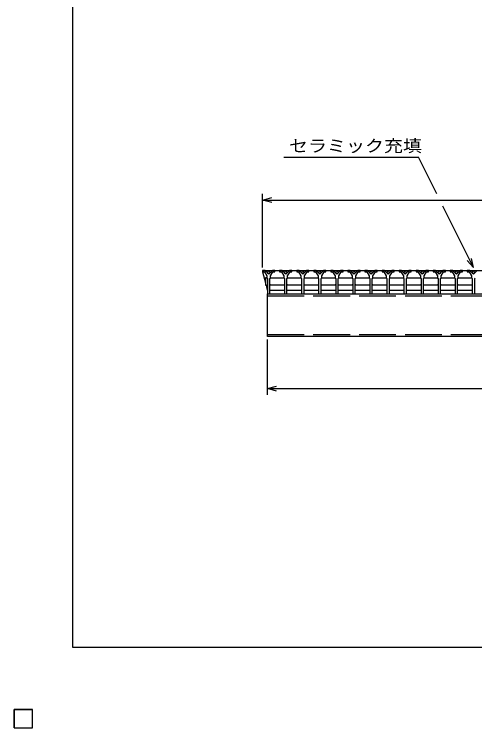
# Model space of a CAD drawing. Units: millimetres, scale not verified. Extents: x -1820 to 1736, y -1282 to 1048.
# Drawn here: x -1820 to -1067, y -1282 to -117 of the extents above; entities that cross this region are included whole.
import ezdxf
from ezdxf.enums import TextEntityAlignment as Align

# ---------------------------------------------------------------- set-up
doc = ezdxf.new("R2010")
doc.units = ezdxf.units.MM
doc.header["$LTSCALE"] = 10
doc.linetypes.add('DASHED', pattern=[7.5, 6, -1.5])
for name, color, linetype, lineweight in [('CADPAC_LAYER_0000', 150, 'Continuous', 25), ('CADPAC_LAYER_0016', 3, 'Continuous', 25), ('CADPAC_LAYER_0022', 2, 'Continuous', 25)]:
    doc.layers.add(name, color=color, linetype=linetype, lineweight=lineweight)
doc.styles.add('ベクトル', font='')
doc.styles.get('ベクトル').set_extended_font_data('ベクトル')

msp = doc.modelspace()

# ---------------------------------------------------------------- linework, layer by layer
at = {"layer": 'CADPAC_LAYER_0000'}
for p, q in [((-1724, -1151.5), (-1724, 1048.5)), ((1736, -1151.5), (-1724, -1151.5))]:
    msp.add_line(p, q, dxfattribs=at)
at = {"layer": 'CADPAC_LAYER_0016'}
for p, q in [((-1414, -535.5), (-1414, -537.5)), ((-1410, -535.5), (-1414, -535.5)), ((-1414, -535.5), (-418, -535.5)), ((-1414, -535.5), (-1414, -537.5)), ((-1404, -541.5), (-1410, -535.5)), ((-1398, -535.5), (-1404, -541.5)), ((-1394, -535.5), (-1398, -535.5)), ((-1394, -537.5), (-1394, -535.5)), ((-1386.1, -535.5), (-1386.1, -537.5)), ((-1382.1, -535.5), (-1386.1, -535.5)), ((-1376.1, -541.5), (-1382.1, -535.5)), ((-1370.1, -535.5), (-1376.1, -541.5)), ((-1366.1, -535.5), (-1370.1, -535.5)), ((-1366.1, -537.5), (-1366.1, -535.5)), ((-1358.2, -535.5), (-1358.2, -537.5)), ((-1354.2, -535.5), (-1358.2, -535.5)), ((-1348.2, -541.5), (-1354.2, -535.5)), ((-1342.2, -535.5), (-1348.2, -541.5)), ((-1338.2, -535.5), (-1342.2, -535.5)), ((-1338.2, -537.5), (-1338.2, -535.5)), ((-1330.3, -535.5), (-1330.3, -537.5)), ((-1326.3, -535.5), (-1330.3, -535.5)), ((-1320.3, -541.5), (-1326.3, -535.5)), ((-1314.3, -535.5), (-1320.3, -541.5)), ((-1310.3, -535.5), (-1314.3, -535.5)), ((-1310.3, -537.5), (-1310.3, -535.5)), ((-1302.4, -535.5), (-1302.4, -537.5)), ((-1298.4, -535.5), (-1302.4, -535.5)), ((-1292.4, -541.5), (-1298.4, -535.5)), ((-1286.4, -535.5), (-1292.4, -541.5)), ((-1282.4, -535.5), (-1286.4, -535.5)), ((-1282.4, -537.5), (-1282.4, -535.5)), ((-1274.5, -535.5), (-1274.5, -537.5)), ((-1270.5, -535.5), (-1274.5, -535.5)), ((-1264.5, -541.5), (-1270.5, -535.5)), ((-1258.5, -535.5), (-1264.5, -541.5)), ((-1254.5, -535.5), (-1258.5, -535.5)), ((-1254.5, -537.5), (-1254.5, -535.5)), ((-1246.6, -535.5), (-1246.6, -537.5)), ((-1242.6, -535.5), (-1246.6, -535.5)), ((-1236.6, -541.5), (-1242.6, -535.5)), ((-1230.6, -535.5), (-1236.6, -541.5)), ((-1226.6, -535.5), (-1230.6, -535.5)), ((-1226.6, -537.5), (-1226.6, -535.5)), ((-1218.7, -535.5), (-1218.7, -537.5)), ((-1214.7, -535.5), (-1218.7, -535.5)), ((-1208.7, -541.5), (-1214.7, -535.5)), ((-1202.7, -535.5), (-1208.7, -541.5)), ((-1198.7, -535.5), (-1202.7, -535.5)), ((-1198.7, -537.5), (-1198.7, -535.5)), ((-1190.8, -535.5), (-1190.8, -537.5)), ((-1186.8, -535.5), (-1190.8, -535.5)), ((-1180.8, -541.5), (-1186.8, -535.5)), ((-1174.8, -535.5), (-1180.8, -541.5)), ((-1170.8, -535.5), (-1174.8, -535.5)), ((-1170.8, -537.5), (-1170.8, -535.5)), ((-1162.9, -535.5), (-1162.9, -537.5)), ((-1158.9, -535.5), (-1162.9, -535.5)), ((-1152.9, -541.5), (-1158.9, -535.5)), ((-1146.9, -535.5), (-1152.9, -541.5)), ((-1142.9, -535.5), (-1146.9, -535.5)), ((-1142.9, -537.5), (-1142.9, -535.5)), ((-1135, -535.5), (-1135, -537.5)), ((-1131, -535.5), (-1135, -535.5)), ((-1125, -541.5), (-1131, -535.5)), ((-1119, -535.5), (-1125, -541.5)), ((-1115, -535.5), (-1119, -535.5)), ((-1115, -537.5), (-1115, -535.5)), ((-1107.1, -535.5), (-1107.1, -537.5)), ((-1103.1, -535.5), (-1107.1, -535.5)), ((-1097.1, -541.5), (-1103.1, -535.5)), ((-1091.1, -535.5), (-1097.1, -541.5)), ((-1087.1, -535.5), (-1091.1, -535.5)), ((-1087.1, -537.5), (-1087.1, -535.5)), ((-1079.2, -535.5), (-1079.2, -537.5)), ((-1075.2, -535.5), (-1079.2, -535.5)), ((-1069.2, -541.5), (-1075.2, -535.5)), ((-1063.2, -535.5), (-1069.2, -541.5)), ((-1414, -537.5), (-1411, -537.5)), ((-1414, -537.5), (-1409.25, -555.89)), ((-1411, -537.5), (-1407, -544.5)), ((-1407.25, -547.5), (-1409.25, -547.5)), ((-1409.25, -547.5), (-1409.25, -559.5)), ((-1406.25, -548.5), (-1407.25, -547.5)), ((-1407, -544.5), (-1407, -547.5)), ((-1407, -547.5), (-1406, -548.5)), ((-1402, -548.5), (-1401, -547.5)), ((-1401.75, -548.5), (-1400.75, -547.5)), ((-1401, -544.5), (-1397, -537.5)), ((-1401, -547.5), (-1401, -544.5)), ((-1400.75, -547.5), (-1379.35, -547.5)), ((-1397, -537.5), (-1394, -537.5)), ((-1386.1, -537.5), (-1383.1, -537.5)), ((-1383.1, -537.5), (-1379.1, -544.5)), ((-1379.35, -547.5), (-1378.35, -548.5)), ((-1379.1, -544.5), (-1379.1, -547.5)), ((-1379.1, -547.5), (-1378.1, -548.5)), ((-1374.1, -548.5), (-1373.1, -547.5)), ((-1373.85, -548.5), (-1372.85, -547.5)), ((-1373.1, -544.5), (-1369.1, -537.5)), ((-1373.1, -547.5), (-1373.1, -544.5)), ((-1372.85, -547.5), (-1351.45, -547.5)), ((-1369.1, -537.5), (-1366.1, -537.5)), ((-1358.2, -537.5), (-1355.2, -537.5)), ((-1355.2, -537.5), (-1351.2, -544.5)), ((-1351.45, -547.5), (-1350.45, -548.5)), ((-1351.2, -544.5), (-1351.2, -547.5)), ((-1351.2, -547.5), (-1350.2, -548.5)), ((-1346.2, -548.5), (-1345.2, -547.5)), ((-1345.95, -548.5), (-1344.95, -547.5)), ((-1345.2, -544.5), (-1341.2, -537.5)), ((-1345.2, -547.5), (-1345.2, -544.5)), ((-1344.95, -547.5), (-1323.55, -547.5)), ((-1341.2, -537.5), (-1338.2, -537.5)), ((-1330.3, -537.5), (-1327.3, -537.5)), ((-1327.3, -537.5), (-1323.3, -544.5)), ((-1323.55, -547.5), (-1322.55, -548.5)), ((-1323.3, -544.5), (-1323.3, -547.5)), ((-1323.3, -547.5), (-1322.3, -548.5)), ((-1318.3, -548.5), (-1317.3, -547.5)), ((-1318.05, -548.5), (-1317.05, -547.5)), ((-1317.3, -544.5), (-1313.3, -537.5)), ((-1317.3, -547.5), (-1317.3, -544.5)), ((-1317.05, -547.5), (-1295.65, -547.5)), ((-1313.3, -537.5), (-1310.3, -537.5)), ((-1302.4, -537.5), (-1299.4, -537.5)), ((-1299.4, -537.5), (-1295.4, -544.5)), ((-1295.65, -547.5), (-1294.65, -548.5)), ((-1295.4, -544.5), (-1295.4, -547.5)), ((-1295.4, -547.5), (-1294.4, -548.5)), ((-1290.4, -548.5), (-1289.4, -547.5)), ((-1290.15, -548.5), (-1289.15, -547.5)), ((-1289.4, -544.5), (-1285.4, -537.5)), ((-1289.4, -547.5), (-1289.4, -544.5)), ((-1289.15, -547.5), (-1267.75, -547.5)), ((-1285.4, -537.5), (-1282.4, -537.5)), ((-1274.5, -537.5), (-1271.5, -537.5)), ((-1271.5, -537.5), (-1267.5, -544.5)), ((-1267.75, -547.5), (-1266.75, -548.5)), ((-1267.5, -544.5), (-1267.5, -547.5)), ((-1267.5, -547.5), (-1266.5, -548.5)), ((-1262.5, -548.5), (-1261.5, -547.5)), ((-1262.25, -548.5), (-1261.25, -547.5)), ((-1261.5, -544.5), (-1257.5, -537.5)), ((-1261.5, -547.5), (-1261.5, -544.5)), ((-1261.25, -547.5), (-1239.85, -547.5)), ((-1257.5, -537.5), (-1254.5, -537.5)), ((-1246.6, -537.5), (-1243.6, -537.5)), ((-1243.6, -537.5), (-1239.6, -544.5)), ((-1239.85, -547.5), (-1238.85, -548.5)), ((-1239.6, -544.5), (-1239.6, -547.5)), ((-1239.6, -547.5), (-1238.6, -548.5)), ((-1234.6, -548.5), (-1233.6, -547.5)), ((-1234.35, -548.5), (-1233.35, -547.5)), ((-1233.6, -544.5), (-1229.6, -537.5)), ((-1233.6, -547.5), (-1233.6, -544.5)), ((-1233.35, -547.5), (-1211.95, -547.5)), ((-1229.6, -537.5), (-1226.6, -537.5)), ((-1218.7, -537.5), (-1215.7, -537.5)), ((-1215.7, -537.5), (-1211.7, -544.5)), ((-1211.95, -547.5), (-1210.95, -548.5)), ((-1211.7, -544.5), (-1211.7, -547.5)), ((-1211.7, -547.5), (-1210.7, -548.5)), ((-1206.7, -548.5), (-1205.7, -547.5)), ((-1206.45, -548.5), (-1205.45, -547.5)), ((-1205.7, -544.5), (-1201.7, -537.5)), ((-1205.7, -547.5), (-1205.7, -544.5)), ((-1205.45, -547.5), (-1184.05, -547.5)), ((-1201.7, -537.5), (-1198.7, -537.5)), ((-1190.8, -537.5), (-1187.8, -537.5)), ((-1187.8, -537.5), (-1183.8, -544.5)), ((-1184.05, -547.5), (-1183.05, -548.5)), ((-1183.8, -544.5), (-1183.8, -547.5)), ((-1183.8, -547.5), (-1182.8, -548.5)), ((-1178.8, -548.5), (-1177.8, -547.5)), ((-1178.55, -548.5), (-1177.55, -547.5)), ((-1177.8, -544.5), (-1173.8, -537.5)), ((-1177.8, -547.5), (-1177.8, -544.5)), ((-1177.55, -547.5), (-1156.15, -547.5)), ((-1173.8, -537.5), (-1170.8, -537.5)), ((-1162.9, -537.5), (-1159.9, -537.5)), ((-1159.9, -537.5), (-1155.9, -544.5)), ((-1156.15, -547.5), (-1155.15, -548.5)), ((-1155.9, -544.5), (-1155.9, -547.5)), ((-1155.9, -547.5), (-1154.9, -548.5)), ((-1150.9, -548.5), (-1149.9, -547.5)), ((-1150.65, -548.5), (-1149.65, -547.5)), ((-1149.9, -544.5), (-1145.9, -537.5)), ((-1149.9, -547.5), (-1149.9, -544.5)), ((-1149.65, -547.5), (-1128.25, -547.5)), ((-1145.9, -537.5), (-1142.9, -537.5)), ((-1135, -537.5), (-1132, -537.5)), ((-1132, -537.5), (-1128, -544.5)), ((-1128.25, -547.5), (-1127.25, -548.5)), ((-1128, -544.5), (-1128, -547.5)), ((-1128, -547.5), (-1127, -548.5)), ((-1123, -548.5), (-1122, -547.5)), ((-1122.75, -548.5), (-1121.75, -547.5)), ((-1122, -544.5), (-1118, -537.5)), ((-1122, -547.5), (-1122, -544.5)), ((-1121.75, -547.5), (-1100.35, -547.5)), ((-1118, -537.5), (-1115, -537.5)), ((-1107.1, -537.5), (-1104.1, -537.5)), ((-1104.1, -537.5), (-1100.1, -544.5)), ((-1100.35, -547.5), (-1099.35, -548.5)), ((-1100.1, -544.5), (-1100.1, -547.5)), ((-1100.1, -547.5), (-1099.1, -548.5)), ((-1095.1, -548.5), (-1094.1, -547.5)), ((-1094.85, -548.5), (-1093.85, -547.5)), ((-1094.1, -544.5), (-1090.1, -537.5)), ((-1094.1, -547.5), (-1094.1, -544.5)), ((-1093.85, -547.5), (-1072.45, -547.5)), ((-1090.1, -537.5), (-1087.1, -537.5)), ((-1079.2, -537.5), (-1076.2, -537.5)), ((-1076.2, -537.5), (-1072.2, -544.5)), ((-1072.45, -547.5), (-1071.45, -548.5)), ((-1072.2, -544.5), (-1072.2, -547.5)), ((-1072.2, -547.5), (-1071.2, -548.5)), ((-1067.2, -548.5), (-1066.2, -547.5)), ((-1407.25, -559.5), (-1406.25, -558.5)), ((-1406, -548.5), (-1406, -573.5)), ((-1402, -573.5), (-1402, -548.5)), ((-1400.75, -559.5), (-1401.75, -558.5)), ((-1378.35, -558.5), (-1379.35, -559.5)), ((-1378.1, -548.5), (-1378.1, -573.5)), ((-1374.1, -573.5), (-1374.1, -548.5)), ((-1372.85, -559.5), (-1373.85, -558.5)), ((-1350.45, -558.5), (-1351.45, -559.5)), ((-1350.2, -548.5), (-1350.2, -573.5)), ((-1346.2, -573.5), (-1346.2, -548.5)), ((-1344.95, -559.5), (-1345.95, -558.5)), ((-1322.55, -558.5), (-1323.55, -559.5)), ((-1322.3, -548.5), (-1322.3, -573.5)), ((-1318.3, -573.5), (-1318.3, -548.5)), ((-1317.05, -559.5), (-1318.05, -558.5)), ((-1294.65, -558.5), (-1295.65, -559.5)), ((-1294.4, -548.5), (-1294.4, -573.5)), ((-1290.4, -573.5), (-1290.4, -548.5)), ((-1289.15, -559.5), (-1290.15, -558.5)), ((-1266.75, -558.5), (-1267.75, -559.5)), ((-1266.5, -548.5), (-1266.5, -573.5)), ((-1262.5, -573.5), (-1262.5, -548.5)), ((-1261.25, -559.5), (-1262.25, -558.5)), ((-1238.85, -558.5), (-1239.85, -559.5)), ((-1238.6, -548.5), (-1238.6, -573.5)), ((-1234.6, -573.5), (-1234.6, -548.5)), ((-1233.35, -559.5), (-1234.35, -558.5)), ((-1210.95, -558.5), (-1211.95, -559.5)), ((-1210.7, -548.5), (-1210.7, -573.5)), ((-1206.7, -573.5), (-1206.7, -548.5)), ((-1205.45, -559.5), (-1206.45, -558.5)), ((-1183.05, -558.5), (-1184.05, -559.5)), ((-1182.8, -548.5), (-1182.8, -573.5)), ((-1178.8, -573.5), (-1178.8, -548.5)), ((-1177.55, -559.5), (-1178.55, -558.5)), ((-1155.15, -558.5), (-1156.15, -559.5)), ((-1154.9, -548.5), (-1154.9, -573.5)), ((-1150.9, -573.5), (-1150.9, -548.5)), ((-1149.65, -559.5), (-1150.65, -558.5)), ((-1127.25, -558.5), (-1128.25, -559.5)), ((-1127, -548.5), (-1127, -573.5)), ((-1123, -573.5), (-1123, -548.5)), ((-1121.75, -559.5), (-1122.75, -558.5)), ((-1099.35, -558.5), (-1100.35, -559.5)), ((-1099.1, -548.5), (-1099.1, -573.5)), ((-1095.1, -573.5), (-1095.1, -548.5)), ((-1093.85, -559.5), (-1094.85, -558.5)), ((-1071.45, -558.5), (-1072.45, -559.5)), ((-1071.2, -548.5), (-1071.2, -573.5)), ((-1067.2, -573.5), (-1067.2, -548.5)), ((-1409.25, -559.5), (-1407.25, -559.5)), ((-1408.32, -559.5), (-1406.25, -567.5)), ((-1401.75, -567.5), (-1378.35, -567.5)), ((-1379.35, -559.5), (-1400.75, -559.5)), ((-1373.85, -567.5), (-1350.45, -567.5)), ((-1351.45, -559.5), (-1372.85, -559.5)), ((-1345.95, -567.5), (-1322.55, -567.5)), ((-1323.55, -559.5), (-1344.95, -559.5)), ((-1318.05, -567.5), (-1294.65, -567.5)), ((-1295.65, -559.5), (-1317.05, -559.5)), ((-1290.15, -567.5), (-1266.75, -567.5)), ((-1267.75, -559.5), (-1289.15, -559.5)), ((-1262.25, -567.5), (-1238.85, -567.5)), ((-1239.85, -559.5), (-1261.25, -559.5)), ((-1234.35, -567.5), (-1210.95, -567.5)), ((-1211.95, -559.5), (-1233.35, -559.5)), ((-1206.45, -567.5), (-1183.05, -567.5)), ((-1184.05, -559.5), (-1205.45, -559.5)), ((-1178.55, -567.5), (-1155.15, -567.5)), ((-1156.15, -559.5), (-1177.55, -559.5)), ((-1150.65, -567.5), (-1127.25, -567.5)), ((-1128.25, -559.5), (-1149.65, -559.5)), ((-1122.75, -567.5), (-1099.35, -567.5)), ((-1100.35, -559.5), (-1121.75, -559.5)), ((-1094.85, -567.5), (-1071.45, -567.5)), ((-1072.45, -559.5), (-1093.85, -559.5)), ((-1406, -573.5), (-1402, -573.5)), ((-1406, -573.5), (-426, -573.5)), ((-1406, -643.5), (-1406, -573.5)), ((-1378.1, -573.5), (-1374.1, -573.5)), ((-1350.2, -573.5), (-1346.2, -573.5)), ((-1322.3, -573.5), (-1318.3, -573.5)), ((-1294.4, -573.5), (-1290.4, -573.5)), ((-1266.5, -573.5), (-1262.5, -573.5)), ((-1238.6, -573.5), (-1234.6, -573.5)), ((-1210.7, -573.5), (-1206.7, -573.5)), ((-1182.8, -573.5), (-1178.8, -573.5)), ((-1154.9, -573.5), (-1150.9, -573.5)), ((-1127, -573.5), (-1123, -573.5)), ((-1099.1, -573.5), (-1095.1, -573.5)), ((-1071.2, -573.5), (-1067.2, -573.5)), ((-426, -643.5), (-1406, -643.5)), ((-1820, -1252.5), (-1790, -1252.5)), ((-1820, -1282.5), (-1820, -1252.5)), ((-1820, -1252.5), (-1790, -1252.5)), ((-1820, -1282.5), (-1820, -1252.5)), ((-1820, -1252.5), (-1790, -1252.5)), ((-1820, -1282.5), (-1820, -1252.5)), ((-1820, -1252.5), (-1790, -1252.5)), ((-1820, -1282.5), (-1820, -1252.5)), ((-1820, -1252.5), (-1790, -1252.5)), ((-1820, -1282.5), (-1820, -1252.5)), ((-1790, -1282.5), (-1790, -1252.5)), ((-1790, -1282.5), (-1790, -1252.5)), ((-1790, -1282.5), (-1790, -1252.5)), ((-1790, -1282.5), (-1790, -1252.5)), ((-1790, -1282.5), (-1790, -1252.5)), ((-1820, -1282.5), (-1790, -1282.5)), ((-1820, -1282.5), (-1790, -1282.5)), ((-1820, -1282.5), (-1790, -1282.5)), ((-1820, -1282.5), (-1790, -1282.5)), ((-1820, -1282.5), (-1790, -1282.5))]:
    msp.add_line(p, q, dxfattribs=at)
at = {"layer": 'CADPAC_LAYER_0016', "linetype": 'DASHED'}
for p, q in [((-1406, -576.7), (-426, -576.7)), ((-1406, -640.3), (-426, -640.3))]:
    msp.add_line(p, q, dxfattribs=at)
at = {"layer": 'CADPAC_LAYER_0016'}
for centre in [(-1404, -539), (-1376.1, -539), (-1348.2, -539), (-1320.3, -539), (-1292.4, -539), (-1264.5, -539), (-1236.6, -539), (-1208.7, -539), (-1180.8, -539), (-1152.9, -539), (-1125, -539), (-1097.1, -539), (-1069.2, -539)]:
    msp.add_circle(centre, 1.8, dxfattribs=at)
at = {"layer": 'CADPAC_LAYER_0022', "color": 4}
for p, q in [((-1379.2, -350.5), (-1159.2, -350.5)), ((-1129.2, -410.5), (-1159.2, -350.5)), ((-1414, -530.5), (-1414, -410.5)), ((-1414, -420.5), (-1399, -416.5)), ((-1399, -424.5), (-1414, -420.5)), ((-1414, -420.5), (-418, -420.5)), ((-1069.2, -530.5), (-1119.2, -430.5)), ((-1069.2, -530.5), (-1079.2, -519.5)), ((-1069.2, -530.5), (-1072.2, -515.9)), ((-1406, -738.5), (-1406, -648.5)), ((-1406, -728.5), (-1391, -724.5)), ((-1391, -732.5), (-1406, -728.5)), ((-1406, -728.5), (-426, -728.5)), ((-1790, -1252.5), (-1820, -1252.5)), ((-1820, -1252.5), (-1820, -1282.5)), ((-1790, -1252.5), (-1820, -1252.5)), ((-1820, -1252.5), (-1820, -1282.5)), ((-1790, -1252.5), (-1820, -1252.5)), ((-1820, -1252.5), (-1820, -1282.5)), ((-1790, -1282.5), (-1790, -1252.5)), ((-1790, -1282.5), (-1790, -1252.5)), ((-1790, -1282.5), (-1790, -1252.5)), ((-1820, -1282.5), (-1790, -1282.5)), ((-1820, -1282.5), (-1790, -1282.5)), ((-1820, -1282.5), (-1790, -1282.5))]:
    msp.add_line(p, q, dxfattribs=at)
at = {"layer": 'CADPAC_LAYER_0022'}
for p, q in [((-1790, -1252.5), (-1820, -1252.5)), ((-1820, -1252.5), (-1820, -1282.5)), ((-1790, -1252.5), (-1820, -1252.5)), ((-1820, -1252.5), (-1820, -1282.5)), ((-1790, -1252.5), (-1820, -1252.5)), ((-1820, -1252.5), (-1820, -1282.5)), ((-1790, -1282.5), (-1790, -1252.5)), ((-1790, -1282.5), (-1790, -1252.5)), ((-1790, -1282.5), (-1790, -1252.5)), ((-1820, -1282.5), (-1790, -1282.5)), ((-1820, -1282.5), (-1790, -1282.5)), ((-1820, -1282.5), (-1790, -1282.5))]:
    msp.add_line(p, q, dxfattribs=at)

# ---------------------------------------------------------------- texts
at = {"layer": 'CADPAC_LAYER_0022', "style": 'ベクトル', "width": 1.15}
msp.add_text('セラミック充填', height=19.79, dxfattribs=at).set_placement((-1370.7, -332), align=Align.MIDDLE_LEFT)

doc.saveas('drawing.dxf')
